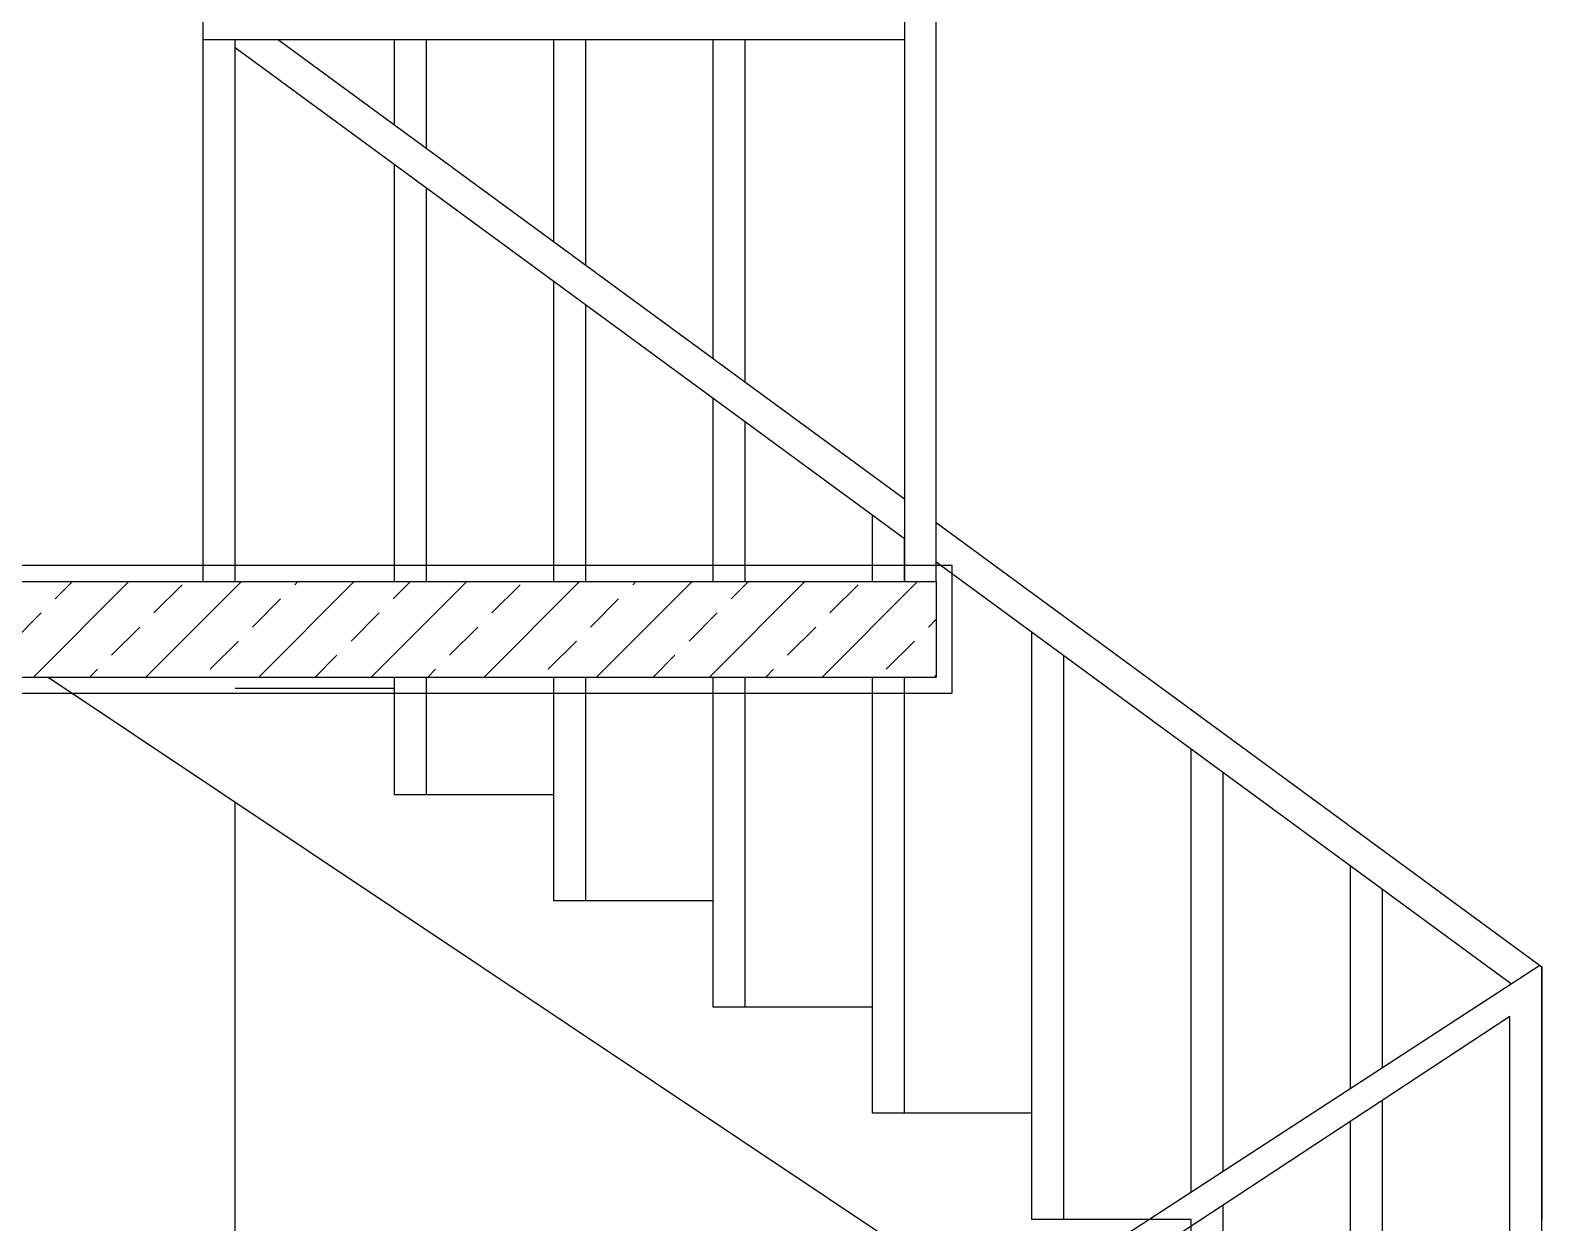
# Model space of a CAD drawing. Extents: x 182769.15 to 182771.38, y 101811.72 to 101812.21.
# Drawn here: x 182770.56605 to 182770.61348, y 101812.08216 to 101812.11958 of the extents above; entities that cross this region are included whole.
import ezdxf

# ---------------------------------------------------------------- set-up
doc = ezdxf.new("R2010")
doc.units = 0
doc.header["$MEASUREMENT"] = 0
for name, color, linetype in [('DUVAR', 7, 'Continuous'), ('KOLON', 3, 'Continuous'), ('SIVA', 1, 'Continuous'), ('TARAMA', 15, 'Continuous')]:
    doc.layers.add(name, color=color, linetype=linetype)

msp = doc.modelspace()

# ---------------------------------------------------------------- linework, layer by layer
at = {"layer": 'DUVAR', "color": 1}
for p, q in [((182770.571478, 101812.102277), (182770.571478, 101812.120277)), ((182770.593478, 101812.120277), (182770.593478, 101812.102277)), ((182770.594478, 101812.102277), (182770.594478, 101812.120277)), ((182770.593478, 101812.119277), (182770.571478, 101812.119277)), ((182770.572478, 101812.102277), (182770.572478, 101812.119277)), ((182770.572478, 101812.119036), (182770.593478, 101812.103627)), ((182770.573841, 101812.119277), (182770.593478, 101812.104868)), ((182770.577478, 101812.116608), (182770.577478, 101812.119277)), ((182770.578478, 101812.115874), (182770.578478, 101812.119277)), ((182770.582478, 101812.112939), (182770.582478, 101812.119277)), ((182770.583478, 101812.112205), (182770.583478, 101812.119277)), ((182770.587478, 101812.10927), (182770.587478, 101812.119277)), ((182770.588478, 101812.108536), (182770.588478, 101812.119277)), ((182770.577478, 101812.102277), (182770.577478, 101812.115368)), ((182770.578478, 101812.102277), (182770.578478, 101812.114634)), ((182770.582478, 101812.102277), (182770.582478, 101812.111699)), ((182770.583478, 101812.102277), (182770.583478, 101812.110965)), ((182770.587478, 101812.102277), (182770.587478, 101812.10803)), ((182770.588478, 101812.102277), (182770.588478, 101812.107296)), ((182770.592478, 101812.102277), (182770.592478, 101812.104361)), ((182770.594478, 101812.104134), (182770.613478, 101812.090192)), ((182770.593478, 101812.102277), (182770.593478, 101812.103627)), ((182770.594478, 101812.102894), (182770.612524, 101812.089652)), ((182770.597478, 101812.082261), (182770.597478, 101812.100692)), ((182770.598478, 101812.082261), (182770.598478, 101812.099958)), ((182770.566605, 101812.099277), (182770.612057, 101812.068933)), ((182770.577478, 101812.095589), (182770.577478, 101812.099277)), ((182770.578478, 101812.095589), (182770.578478, 101812.099277)), ((182770.582478, 101812.092257), (182770.582478, 101812.099277)), ((182770.583478, 101812.092257), (182770.583478, 101812.099277)), ((182770.587478, 101812.088925), (182770.587478, 101812.099277)), ((182770.588478, 101812.088925), (182770.588478, 101812.099277)), ((182770.592478, 101812.085593), (182770.592478, 101812.099277)), ((182770.593478, 101812.085593), (182770.593478, 101812.099277)), ((182770.577478, 101812.098921), (182770.572478, 101812.098921)), ((182770.577478, 101812.095589), (182770.577478, 101812.098921)), ((182770.602478, 101812.083119), (182770.602478, 101812.097023)), ((182770.603478, 101812.083769), (182770.603478, 101812.09629)), ((182770.572478, 101812.063609), (182770.572478, 101812.095356)), ((182770.582478, 101812.095589), (182770.577478, 101812.095589)), ((182770.582478, 101812.092257), (182770.582478, 101812.095589)), ((182770.607478, 101812.086371), (182770.607478, 101812.093355)), ((182770.608478, 101812.087021), (182770.608478, 101812.092621)), ((182770.587478, 101812.092257), (182770.582478, 101812.092257)), ((182770.587478, 101812.088925), (182770.587478, 101812.092257)), ((182770.61342, 101812.090235), (182770.572478, 101812.063609)), ((182770.613478, 101812.090192), (182770.613478, 101812.082261)), ((182770.613478, 101812.072265), (182770.613478, 101812.090192)), ((182770.612478, 101812.088626), (182770.573478, 101812.062999)), ((182770.592478, 101812.088925), (182770.587478, 101812.088925)), ((182770.592478, 101812.085593), (182770.592478, 101812.088925)), ((182770.612478, 101812.072265), (182770.612478, 101812.088626)), ((182770.608478, 101812.068933), (182770.608478, 101812.085997)), ((182770.597478, 101812.085593), (182770.592478, 101812.085593)), ((182770.597478, 101812.082261), (182770.597478, 101812.085593)), ((182770.607478, 101812.068933), (182770.607478, 101812.08534)), ((182770.603478, 101812.065601), (182770.603478, 101812.082712)), ((182770.602478, 101812.082261), (182770.597478, 101812.082261)), ((182770.602478, 101812.078929), (182770.602478, 101812.082261))]:
    msp.add_line(p, q, dxfattribs=at)
at = {"layer": 'KOLON'}
for p, q in [((182770.350478, 101812.102277), (182770.594478, 101812.102277)), ((182770.594478, 101812.102277), (182770.594478, 101812.099277)), ((182770.532478, 101812.099277), (182770.594478, 101812.099277))]:
    msp.add_line(p, q, dxfattribs=at)
at = {"layer": 'SIVA'}
for p, q in [((182770.594978, 101812.102777), (182770.354978, 101812.102777)), ((182770.594978, 101812.098777), (182770.594978, 101812.102777)), ((182770.532978, 101812.098777), (182770.594978, 101812.098777))]:
    msp.add_line(p, q, dxfattribs=at)
at = {"layer": 'TARAMA'}
for p, q in [((182770.566144, 101812.099277), (182770.569144, 101812.102277)), ((182770.566833, 101812.101734), (182770.567376, 101812.102277)), ((182770.569679, 101812.099277), (182770.572679, 101812.102277)), ((182770.573215, 101812.099277), (182770.576215, 101812.102277)), ((182770.574346, 101812.102176), (182770.574447, 101812.102277)), ((182770.57675, 101812.099277), (182770.57975, 101812.102277)), ((182770.57744, 101812.101734), (182770.577983, 101812.102277)), ((182770.580286, 101812.099277), (182770.583286, 101812.102277)), ((182770.583821, 101812.099277), (182770.586821, 101812.102277)), ((182770.584953, 101812.102176), (182770.585054, 101812.102277)), ((182770.587357, 101812.099277), (182770.590357, 101812.102277)), ((182770.588046, 101812.101734), (182770.588589, 101812.102277)), ((182770.590893, 101812.099277), (182770.593893, 101812.102277)), ((182770.569927, 101812.101292), (182770.570811, 101812.102176)), ((182770.580533, 101812.101292), (182770.581417, 101812.102176)), ((182770.59114, 101812.101292), (182770.592024, 101812.102176)), ((182770.57302, 101812.10085), (182770.573904, 101812.101734)), ((182770.583627, 101812.10085), (182770.584511, 101812.101734)), ((182770.565507, 101812.100408), (182770.566391, 101812.101292)), ((182770.576114, 101812.100408), (182770.576998, 101812.101292)), ((182770.586721, 101812.100408), (182770.587604, 101812.101292)), ((182770.594234, 101812.10085), (182770.594478, 101812.101095)), ((182770.568601, 101812.099966), (182770.569485, 101812.10085)), ((182770.571695, 101812.099524), (182770.572578, 101812.100408)), ((182770.579208, 101812.099966), (182770.580091, 101812.10085)), ((182770.582301, 101812.099524), (182770.583185, 101812.100408)), ((182770.589814, 101812.099966), (182770.590698, 101812.10085)), ((182770.592908, 101812.099524), (182770.593792, 101812.100408)), ((182770.574983, 101812.099277), (182770.575672, 101812.099966)), ((182770.585589, 101812.099277), (182770.586279, 101812.099966)), ((182770.567912, 101812.099277), (182770.568159, 101812.099524)), ((182770.578518, 101812.099277), (182770.578766, 101812.099524)), ((182770.589125, 101812.099277), (182770.589372, 101812.099524)), ((182770.594428, 101812.099277), (182770.594478, 101812.099327))]:
    msp.add_line(p, q, dxfattribs=at)

doc.saveas('drawing.dxf')
